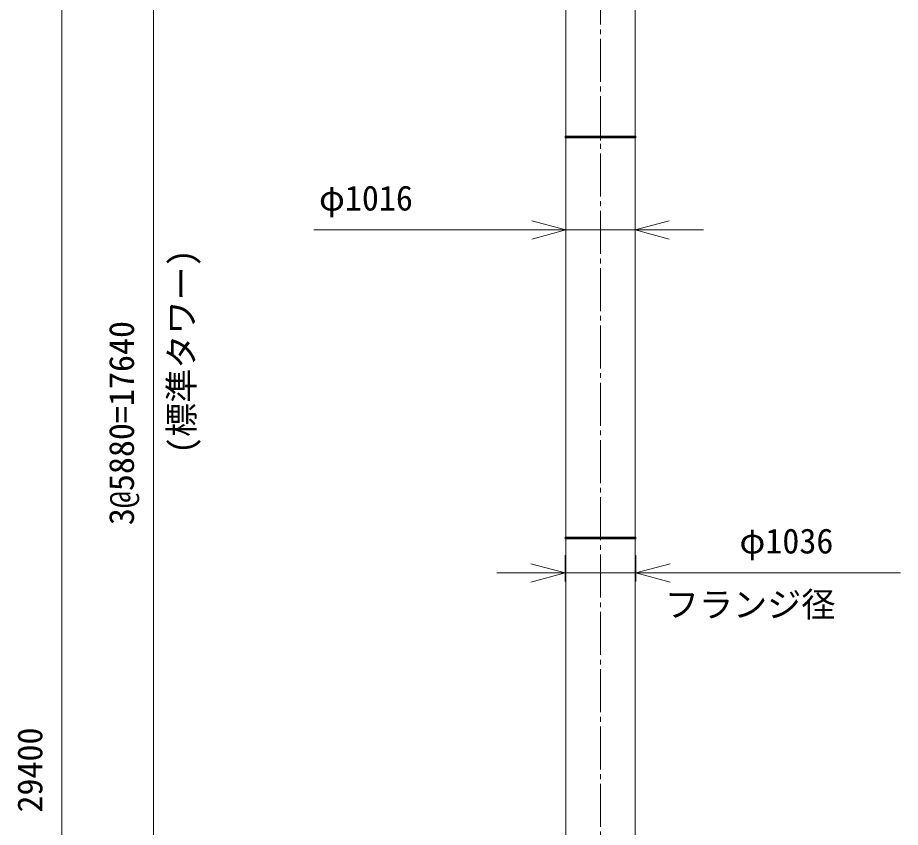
# Model space of a CAD drawing. Units: millimetres, scale not verified. Extents: x -21927 to 21954, y -30883 to 34156.
# Drawn here: x -21927 to -8987, y -416 to 11454 of the extents above; entities that cross this region are included whole.
import ezdxf
from ezdxf.enums import TextEntityAlignment as Align

# ---------------------------------------------------------------- set-up
doc = ezdxf.new("R2010")
doc.units = ezdxf.units.MM
doc.header["$LTSCALE"] = 70
doc.linetypes.add('CHAIN2', pattern=[12, 9, -1, 1, -1])
for name, color, linetype, lineweight in [('0-3_05 寸法', 7, 'Continuous', 18), ('0-4_12 当社中心線', 3, 'CHAIN2', 18), ('0-6_10 当社外形線', 3, 'Continuous', 18)]:
    doc.layers.add(name, color=color, linetype=linetype, lineweight=lineweight)
doc.styles.add('ＭＳ ゴシック', font='')
doc.styles.get('ＭＳ ゴシック').set_extended_font_data('MS Gothic')

msp = doc.modelspace()

# ---------------------------------------------------------------- linework, layer by layer
at = {"layer": '0-3_05 寸法'}
for p, q in [((-21279.22, 15084.48), (-21279.22, -13315.52)), ((-19936.54, -1555.52), (-19936.54, 15084.48)), ((-13890.68, 9442.48), (-13890.68, 8216.02)), ((-12874.68, 9442.48), (-12874.68, 8216.02)), ((-14390.68, 8341.02), (-17584.02, 8341.02)), ((-13890.68, 8341.02), (-14390.68, 8341.02)), ((-12874.68, 8341.02), (-13890.68, 8341.02)), ((-12874.68, 8341.02), (-12374.68, 8341.02)), ((-12374.68, 8341.02), (-11874.68, 8341.02)), ((-13901.68, 3574.48), (-13901.68, 3188.96)), ((-12863.68, 3574.48), (-12863.68, 3188.96)), ((-14401.68, 3313.96), (-14901.68, 3313.96)), ((-13901.68, 3313.96), (-14401.68, 3313.96)), ((-13901.68, 3313.96), (-12863.68, 3313.96)), ((-12863.68, 3313.96), (-12363.68, 3313.96)), ((-12363.68, 3313.96), (-8987.02, 3313.96))]:
    msp.add_line(p, q, dxfattribs=at)
for points in [[(-14390.68, 8474.99), (-13890.68, 8341.02), (-14390.68, 8207.04)], [(-12374.68, 8207.04), (-12874.68, 8341.02), (-12374.68, 8474.99)], [(-14401.68, 3447.94), (-13901.68, 3313.96), (-14401.68, 3179.99)], [(-12363.68, 3179.99), (-12863.68, 3313.96), (-12363.68, 3447.94)]]:
    msp.add_lwpolyline(points, dxfattribs=at)
at = {"layer": '0-4_12 当社中心線'}
msp.add_line((-13382.68, -16367.82), (-13382.68, 17167.27), dxfattribs=at)
at = {"layer": '0-6_10 当社外形線'}
for p, q in [((-13890.68, 9716.48), (-13890.68, 15572.48)), ((-12874.68, 15572.48), (-12874.68, 9716.48)), ((-13901.68, 9716.48), (-12863.68, 9716.48)), ((-13901.68, 9716.48), (-13901.68, 9704.48)), ((-13382.68, 9651.93), (-13382.68, 9757.03)), ((-12863.68, 9716.48), (-12863.68, 9704.48)), ((-12863.68, 9704.48), (-13901.68, 9704.48)), ((-13901.68, 9692.48), (-13901.68, 9704.48)), ((-13901.68, 9704.48), (-12863.68, 9704.48)), ((-12863.68, 9692.48), (-13901.68, 9692.48)), ((-13890.68, 9692.48), (-13890.68, 3836.48)), ((-13330.13, 9704.48), (-13435.23, 9704.48)), ((-12874.68, 3836.48), (-12874.68, 9692.48)), ((-12863.68, 9692.48), (-12863.68, 9704.48)), ((-12863.68, 3836.48), (-13901.68, 3836.48)), ((-13901.68, 3836.48), (-13901.68, 3824.48)), ((-12863.68, 3824.48), (-13901.68, 3824.48)), ((-13901.68, 3812.48), (-13901.68, 3824.48)), ((-12863.68, 3824.48), (-13901.68, 3824.48)), ((-12863.68, 3812.48), (-13901.68, 3812.48)), ((-13890.68, 3812.48), (-13890.68, -2043.52)), ((-12874.68, -2043.52), (-12874.68, 3812.48)), ((-12863.68, 3836.48), (-12863.68, 3824.48)), ((-12863.68, 3812.48), (-12863.68, 3824.48))]:
    msp.add_line(p, q, dxfattribs=at)

# ---------------------------------------------------------------- texts
at = {"layer": '0-3_05 寸法', "style": 'ＭＳ ゴシック'}
for s, p in [('φ1016', (-17509.02, 8516.02)), ('φ1036', (-11345.35, 3488.96)), ('フランジ径', (-12438.95, 2556.74))]:
    msp.add_text(s, height=366.6, dxfattribs=at).set_placement(p, align=Align.BOTTOM_LEFT)
for s, p in [('(標準タワー)', (-19231.35, 5058.16)), ('3@5880=17640', (-20111.54, 4014.48)), ('29400', (-21454.22, -198.85))]:
    msp.add_text(s, height=366.6, rotation=90, dxfattribs=at).set_placement(p, align=Align.BOTTOM_LEFT)

doc.saveas('drawing.dxf')
